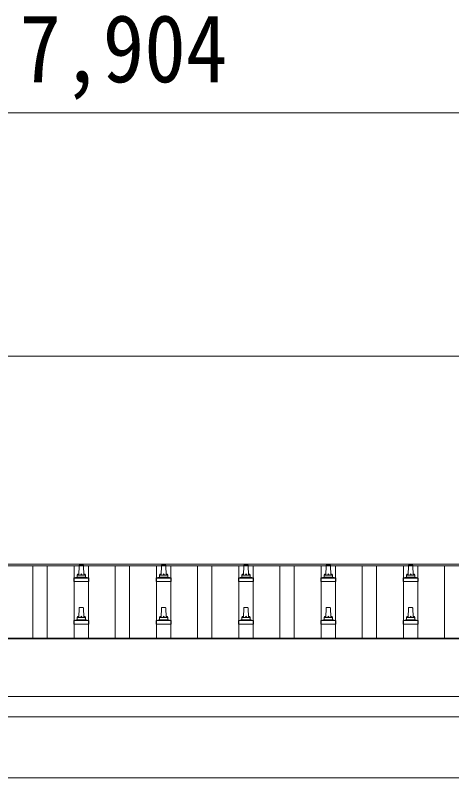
# Model space of a CAD drawing. Units: millimetres at full size, sheet at 1:50; details may follow other scales. Extents: x -14053 to 14053, y -9700 to 9700.
# Drawn here: x -5337 to -4276, y -2108 to -255 of the extents above; entities that cross this region are included whole.
import ezdxf
from ezdxf.enums import TextEntityAlignment as Align

# ---------------------------------------------------------------- set-up
doc = ezdxf.new("R2010")
doc.units = ezdxf.units.MM
doc.header["$LTSCALE"] = 50
for name, color, linetype, lineweight in [('0-1_Defpoints', 4, 'Continuous', 9), ('0-2_TEXT1', 5, 'Continuous', 5), ('0-6_PARTS1', 6, 'Continuous', 9)]:
    doc.layers.add(name, color=color, linetype=linetype, lineweight=lineweight)
doc.styles.add('ＭＳ ゴシック', font='')
doc.styles.get('ＭＳ ゴシック').set_extended_font_data('MS Gothic')

msp = doc.modelspace()

# ---------------------------------------------------------------- linework, layer by layer
at = {"layer": '0-1_Defpoints'}
for p, q in [((-8999.38, -1589.26), (-2998.88, -1589.26)), ((-8999.38, -1592.85), (-2976.38, -1592.85)), ((-8997.38, -1768.87), (-2998.88, -1768.87)), ((-8997.38, -1770.76), (-2976.38, -1770.76)), ((-2998.88, -1910.65), (-8997.38, -1910.65)), ((-8997.38, -1960.47), (-2998.88, -1960.47)), ((-2998.42, -2108.37), (-8881.47, -2108.37))]:
    msp.add_line(p, q, dxfattribs=at)
at = {"layer": '0-2_TEXT1', "color": 4, "lineweight": 9}
for p, q in [((-5293.88, -1768.87), (-5293.88, -1592.85)), ((-5258.88, -1768.87), (-5258.88, -1592.85)), ((-5193.88, -1768.87), (-5193.88, -1592.85)), ((-5158.88, -1768.87), (-5158.88, -1592.85)), ((-5093.88, -1768.87), (-5093.88, -1592.85)), ((-5058.88, -1768.87), (-5058.88, -1592.85)), ((-4993.88, -1768.87), (-4993.88, -1592.85)), ((-4958.88, -1768.87), (-4958.88, -1592.85)), ((-4893.88, -1768.87), (-4893.88, -1592.85)), ((-4858.88, -1768.87), (-4858.88, -1592.85)), ((-4793.88, -1768.87), (-4793.88, -1592.85)), ((-4758.88, -1768.87), (-4758.88, -1592.85)), ((-4693.88, -1768.87), (-4693.88, -1592.85)), ((-4658.88, -1768.87), (-4658.88, -1592.85)), ((-4593.88, -1768.87), (-4593.88, -1592.85)), ((-4558.88, -1768.87), (-4558.88, -1592.85)), ((-4493.88, -1768.87), (-4493.88, -1592.85)), ((-4458.88, -1768.87), (-4458.88, -1592.85)), ((-4393.88, -1768.87), (-4393.88, -1592.85)), ((-4358.88, -1768.87), (-4358.88, -1592.85)), ((-4293.88, -1768.87), (-4293.88, -1592.85))]:
    msp.add_line(p, q, dxfattribs=at)
at = {"layer": '0-2_TEXT1'}
for p, q in [((-5182.38, -1615.78), (-5181.65, -1592.25)), ((-5180.65, -1591.28), (-5172.11, -1591.28)), ((-5171.11, -1592.25), (-5170.38, -1615.78)), ((-4982.38, -1615.78), (-4981.65, -1592.25)), ((-4980.65, -1591.28), (-4972.11, -1591.28)), ((-4971.11, -1592.25), (-4970.38, -1615.78)), ((-4782.38, -1615.78), (-4781.65, -1592.25)), ((-4780.65, -1591.28), (-4772.11, -1591.28)), ((-4771.11, -1592.25), (-4770.38, -1615.78)), ((-4582.38, -1615.78), (-4581.65, -1592.25)), ((-4580.65, -1591.28), (-4572.11, -1591.28)), ((-4571.11, -1592.25), (-4570.38, -1615.78)), ((-4382.38, -1615.78), (-4381.65, -1592.25)), ((-4380.65, -1591.28), (-4372.11, -1591.28)), ((-4371.11, -1592.25), (-4370.38, -1615.78)), ((-5194.63, -1631.28), (-5194.63, -1623.56)), ((-5194.25, -1622.78), (-5158.51, -1622.78)), ((-5193.87, -1622.59), (-5187.14, -1620.96)), ((-5186.76, -1620.78), (-5166, -1620.78)), ((-5186.38, -1619.99), (-5186.38, -1615.78)), ((-5185.38, -1615.78), (-5167.38, -1615.78)), ((-5166.38, -1619.99), (-5166.38, -1615.78)), ((-5158.89, -1622.59), (-5165.62, -1620.96)), ((-5158.13, -1631.28), (-5158.13, -1623.56)), ((-4994.63, -1631.28), (-4994.63, -1623.56)), ((-4994.25, -1622.78), (-4958.51, -1622.78)), ((-4993.87, -1622.59), (-4987.14, -1620.96)), ((-4986.76, -1620.78), (-4966, -1620.78)), ((-4986.38, -1619.99), (-4986.38, -1615.78)), ((-4985.38, -1615.78), (-4967.38, -1615.78)), ((-4966.38, -1619.99), (-4966.38, -1615.78)), ((-4958.89, -1622.59), (-4965.62, -1620.96)), ((-4958.13, -1631.28), (-4958.13, -1623.56)), ((-4794.63, -1631.28), (-4794.63, -1623.56)), ((-4794.25, -1622.78), (-4758.51, -1622.78)), ((-4793.87, -1622.59), (-4787.14, -1620.96)), ((-4786.76, -1620.78), (-4766, -1620.78)), ((-4786.38, -1619.99), (-4786.38, -1615.78)), ((-4785.38, -1615.78), (-4767.38, -1615.78)), ((-4766.38, -1619.99), (-4766.38, -1615.78)), ((-4758.89, -1622.59), (-4765.62, -1620.96)), ((-4758.13, -1631.28), (-4758.13, -1623.56)), ((-4594.63, -1631.28), (-4594.63, -1623.56)), ((-4594.25, -1622.78), (-4558.51, -1622.78)), ((-4593.87, -1622.59), (-4587.14, -1620.96)), ((-4586.76, -1620.78), (-4566, -1620.78)), ((-4586.38, -1619.99), (-4586.38, -1615.78)), ((-4585.38, -1615.78), (-4567.38, -1615.78)), ((-4566.38, -1619.99), (-4566.38, -1615.78)), ((-4558.89, -1622.59), (-4565.62, -1620.96)), ((-4558.13, -1631.28), (-4558.13, -1623.56)), ((-4394.63, -1631.28), (-4394.63, -1623.56)), ((-4394.25, -1622.78), (-4358.51, -1622.78)), ((-4393.87, -1622.59), (-4387.14, -1620.96)), ((-4386.76, -1620.78), (-4366, -1620.78)), ((-4386.38, -1619.99), (-4386.38, -1615.78)), ((-4385.38, -1615.78), (-4367.38, -1615.78)), ((-4366.38, -1619.99), (-4366.38, -1615.78)), ((-4358.89, -1622.59), (-4365.62, -1620.96)), ((-4358.13, -1631.28), (-4358.13, -1623.56)), ((-5158.13, -1631.28), (-5194.63, -1631.28)), ((-4958.13, -1631.28), (-4994.63, -1631.28)), ((-4758.13, -1631.28), (-4794.63, -1631.28)), ((-4558.13, -1631.28), (-4594.63, -1631.28)), ((-4358.13, -1631.28), (-4394.63, -1631.28)), ((-5182.38, -1719.11), (-5181.65, -1695.59)), ((-5180.65, -1694.61), (-5172.11, -1694.61)), ((-5171.11, -1695.59), (-5170.38, -1719.11)), ((-4982.38, -1719.11), (-4981.65, -1695.59)), ((-4980.65, -1694.61), (-4972.11, -1694.61)), ((-4971.11, -1695.59), (-4970.38, -1719.11)), ((-4782.38, -1719.11), (-4781.65, -1695.59)), ((-4780.65, -1694.61), (-4772.11, -1694.61)), ((-4771.11, -1695.59), (-4770.38, -1719.11)), ((-4582.38, -1719.11), (-4581.65, -1695.59)), ((-4580.65, -1694.61), (-4572.11, -1694.61)), ((-4571.11, -1695.59), (-4570.38, -1719.11)), ((-4382.38, -1719.11), (-4381.65, -1695.59)), ((-4380.65, -1694.61), (-4372.11, -1694.61)), ((-4371.11, -1695.59), (-4370.38, -1719.11)), ((-5186.38, -1723.32), (-5186.38, -1719.11)), ((-5185.38, -1719.11), (-5167.38, -1719.11)), ((-5166.38, -1723.32), (-5166.38, -1719.11)), ((-4986.38, -1723.32), (-4986.38, -1719.11)), ((-4985.38, -1719.11), (-4967.38, -1719.11)), ((-4966.38, -1723.32), (-4966.38, -1719.11)), ((-4786.38, -1723.32), (-4786.38, -1719.11)), ((-4785.38, -1719.11), (-4767.38, -1719.11)), ((-4766.38, -1723.32), (-4766.38, -1719.11)), ((-4586.38, -1723.32), (-4586.38, -1719.11)), ((-4585.38, -1719.11), (-4567.38, -1719.11)), ((-4566.38, -1723.32), (-4566.38, -1719.11)), ((-4386.38, -1723.32), (-4386.38, -1719.11)), ((-4385.38, -1719.11), (-4367.38, -1719.11)), ((-4366.38, -1723.32), (-4366.38, -1719.11)), ((-5194.63, -1734.61), (-5194.63, -1726.9)), ((-5158.13, -1734.61), (-5194.63, -1734.61)), ((-5194.25, -1726.11), (-5158.51, -1726.11)), ((-5193.87, -1725.92), (-5187.14, -1724.29)), ((-5186.76, -1724.11), (-5166, -1724.11)), ((-5158.89, -1725.92), (-5165.62, -1724.29)), ((-5158.13, -1734.61), (-5158.13, -1726.9)), ((-4994.63, -1734.61), (-4994.63, -1726.9)), ((-4958.13, -1734.61), (-4994.63, -1734.61)), ((-4994.25, -1726.11), (-4958.51, -1726.11)), ((-4993.87, -1725.92), (-4987.14, -1724.29)), ((-4986.76, -1724.11), (-4966, -1724.11)), ((-4958.89, -1725.92), (-4965.62, -1724.29)), ((-4958.13, -1734.61), (-4958.13, -1726.9)), ((-4794.63, -1734.61), (-4794.63, -1726.9)), ((-4758.13, -1734.61), (-4794.63, -1734.61)), ((-4794.25, -1726.11), (-4758.51, -1726.11)), ((-4793.87, -1725.92), (-4787.14, -1724.29)), ((-4786.76, -1724.11), (-4766, -1724.11)), ((-4758.89, -1725.92), (-4765.62, -1724.29)), ((-4758.13, -1734.61), (-4758.13, -1726.9)), ((-4594.63, -1734.61), (-4594.63, -1726.9)), ((-4558.13, -1734.61), (-4594.63, -1734.61)), ((-4594.25, -1726.11), (-4558.51, -1726.11)), ((-4593.87, -1725.92), (-4587.14, -1724.29)), ((-4586.76, -1724.11), (-4566, -1724.11)), ((-4558.89, -1725.92), (-4565.62, -1724.29)), ((-4558.13, -1734.61), (-4558.13, -1726.9)), ((-4394.63, -1734.61), (-4394.63, -1726.9)), ((-4358.13, -1734.61), (-4394.63, -1734.61)), ((-4394.25, -1726.11), (-4358.51, -1726.11)), ((-4393.87, -1725.92), (-4387.14, -1724.29)), ((-4386.76, -1724.11), (-4366, -1724.11)), ((-4358.89, -1725.92), (-4365.62, -1724.29)), ((-4358.13, -1734.61), (-4358.13, -1726.9))]:
    msp.add_line(p, q, dxfattribs=at)
for centre, radius, start, end in [((-5180.65, -1592.28), 1, 90, 178.60509), ((-5172.11, -1592.28), 1, 1.39491, 90), ((-4980.65, -1592.28), 1, 90, 178.60509), ((-4972.11, -1592.28), 1, 1.39491, 90), ((-4780.65, -1592.28), 1, 90, 178.60509), ((-4772.11, -1592.28), 1, 1.39491, 90), ((-4580.65, -1592.28), 1, 90, 178.60509), ((-4572.11, -1592.28), 1, 1.39491, 90), ((-4380.65, -1592.28), 1, 90, 178.60509), ((-4372.11, -1592.28), 1, 1.39491, 90), ((-5182.3, -1616.41), 4.13, 90, 171.17633), ((-5173.05, -1615.78), 4.83, 133.60282, 180), ((-5179.71, -1615.78), 4.83, 0, 46.39718), ((-5170.47, -1616.41), 4.13, 8.82367, 90), ((-4982.3, -1616.41), 4.13, 90, 171.17633), ((-4973.05, -1615.78), 4.83, 133.60282, 180), ((-4979.71, -1615.78), 4.83, 0, 46.39718), ((-4970.47, -1616.41), 4.13, 8.82367, 90), ((-4782.3, -1616.41), 4.13, 90, 171.17633), ((-4773.05, -1615.78), 4.83, 133.60282, 180), ((-4779.71, -1615.78), 4.83, 0, 46.39718), ((-4770.47, -1616.41), 4.13, 8.82367, 90), ((-4582.3, -1616.41), 4.13, 90, 171.17633), ((-4573.05, -1615.78), 4.83, 133.60282, 180), ((-4579.71, -1615.78), 4.83, 0, 46.39718), ((-4570.47, -1616.41), 4.13, 8.82367, 90), ((-4382.3, -1616.41), 4.13, 90, 171.17633), ((-4373.05, -1615.78), 4.83, 133.60282, 180), ((-4379.71, -1615.78), 4.83, 0, 46.39718), ((-4370.47, -1616.41), 4.13, 8.82367, 90), ((-5193.63, -1623.56), 1, 103.62699, 180), ((-5187.38, -1619.99), 1, 283.62699, 0), ((-5185.38, -1616.78), 1, 90, 180), ((-5167.38, -1616.78), 1, 0, 90), ((-5165.38, -1619.99), 1, 180, 256.37301), ((-5159.13, -1623.56), 1, 0, 76.37301), ((-4993.63, -1623.56), 1, 103.62699, 180), ((-4987.38, -1619.99), 1, 283.62699, 0), ((-4985.38, -1616.78), 1, 90, 180), ((-4967.38, -1616.78), 1, 0, 90), ((-4965.38, -1619.99), 1, 180, 256.37301), ((-4959.13, -1623.56), 1, 0, 76.37301), ((-4793.63, -1623.56), 1, 103.62699, 180), ((-4787.38, -1619.99), 1, 283.62699, 0), ((-4785.38, -1616.78), 1, 90, 180), ((-4767.38, -1616.78), 1, 0, 90), ((-4765.38, -1619.99), 1, 180, 256.37301), ((-4759.13, -1623.56), 1, 0, 76.37301), ((-4593.63, -1623.56), 1, 103.62699, 180), ((-4587.38, -1619.99), 1, 283.62699, 0), ((-4585.38, -1616.78), 1, 90, 180), ((-4567.38, -1616.78), 1, 0, 90), ((-4565.38, -1619.99), 1, 180, 256.37301), ((-4559.13, -1623.56), 1, 0, 76.37301), ((-4393.63, -1623.56), 1, 103.62699, 180), ((-4387.38, -1619.99), 1, 283.62699, 0), ((-4385.38, -1616.78), 1, 90, 180), ((-4367.38, -1616.78), 1, 0, 90), ((-4365.38, -1619.99), 1, 180, 256.37301), ((-4359.13, -1623.56), 1, 0, 76.37301), ((-5180.65, -1695.61), 1, 90, 178.60509), ((-5172.11, -1695.61), 1, 1.39491, 90), ((-4980.65, -1695.61), 1, 90, 178.60509), ((-4972.11, -1695.61), 1, 1.39491, 90), ((-4780.65, -1695.61), 1, 90, 178.60509), ((-4772.11, -1695.61), 1, 1.39491, 90), ((-4580.65, -1695.61), 1, 90, 178.60509), ((-4572.11, -1695.61), 1, 1.39491, 90), ((-4380.65, -1695.61), 1, 90, 178.60509), ((-4372.11, -1695.61), 1, 1.39491, 90), ((-5187.38, -1723.32), 1, 283.62699, 0), ((-5182.3, -1719.74), 4.13, 90, 171.17633), ((-5185.38, -1720.11), 1, 90, 180), ((-5173.05, -1719.11), 4.83, 133.60282, 180), ((-5179.71, -1719.11), 4.83, 0, 46.39718), ((-5170.47, -1719.74), 4.13, 8.82367, 90), ((-5167.38, -1720.11), 1, 0, 90), ((-5165.38, -1723.32), 1, 180, 256.37301), ((-4987.38, -1723.32), 1, 283.62699, 0), ((-4982.3, -1719.74), 4.13, 90, 171.17633), ((-4985.38, -1720.11), 1, 90, 180), ((-4973.05, -1719.11), 4.83, 133.60282, 180), ((-4979.71, -1719.11), 4.83, 0, 46.39718), ((-4970.47, -1719.74), 4.13, 8.82367, 90), ((-4967.38, -1720.11), 1, 0, 90), ((-4965.38, -1723.32), 1, 180, 256.37301), ((-4787.38, -1723.32), 1, 283.62699, 0), ((-4782.3, -1719.74), 4.13, 90, 171.17633), ((-4785.38, -1720.11), 1, 90, 180), ((-4773.05, -1719.11), 4.83, 133.60282, 180), ((-4779.71, -1719.11), 4.83, 0, 46.39718), ((-4770.47, -1719.74), 4.13, 8.82367, 90), ((-4767.38, -1720.11), 1, 0, 90), ((-4765.38, -1723.32), 1, 180, 256.37301), ((-4587.38, -1723.32), 1, 283.62699, 0), ((-4582.3, -1719.74), 4.13, 90, 171.17633), ((-4585.38, -1720.11), 1, 90, 180), ((-4573.05, -1719.11), 4.83, 133.60282, 180), ((-4579.71, -1719.11), 4.83, 0, 46.39718), ((-4570.47, -1719.74), 4.13, 8.82367, 90), ((-4567.38, -1720.11), 1, 0, 90), ((-4565.38, -1723.32), 1, 180, 256.37301), ((-4387.38, -1723.32), 1, 283.62699, 0), ((-4382.3, -1719.74), 4.13, 90, 171.17633), ((-4385.38, -1720.11), 1, 90, 180), ((-4373.05, -1719.11), 4.83, 133.60282, 180), ((-4379.71, -1719.11), 4.83, 0, 46.39718), ((-4370.47, -1719.74), 4.13, 8.82367, 90), ((-4367.38, -1720.11), 1, 0, 90), ((-4365.38, -1723.32), 1, 180, 256.37301), ((-5193.63, -1726.9), 1, 103.62699, 180), ((-5159.13, -1726.9), 1, 0, 76.37301), ((-4993.63, -1726.9), 1, 103.62699, 180), ((-4959.13, -1726.9), 1, 0, 76.37301), ((-4793.63, -1726.9), 1, 103.62699, 180), ((-4759.13, -1726.9), 1, 0, 76.37301), ((-4593.63, -1726.9), 1, 103.62699, 180), ((-4559.13, -1726.9), 1, 0, 76.37301), ((-4393.63, -1726.9), 1, 103.62699, 180), ((-4359.13, -1726.9), 1, 0, 76.37301)]:
    msp.add_arc(centre, radius, start, end, dxfattribs=at)
at = {"layer": '0-6_PARTS1'}
for p, q in [((-1124.38, -492.13), (-9028.38, -492.13)), ((-9028.38, -1083.29), (-2976.38, -1083.29))]:
    msp.add_line(p, q, dxfattribs=at)

# ---------------------------------------------------------------- texts
at = {"layer": '0-6_PARTS1', "color": 7, "style": 'ＭＳ ゴシック', "width": 0.9}
msp.add_text('7,904', height=165, dxfattribs=at).set_placement((-5326.38, -467.13), align=Align.BOTTOM_LEFT)

doc.saveas('drawing.dxf')
